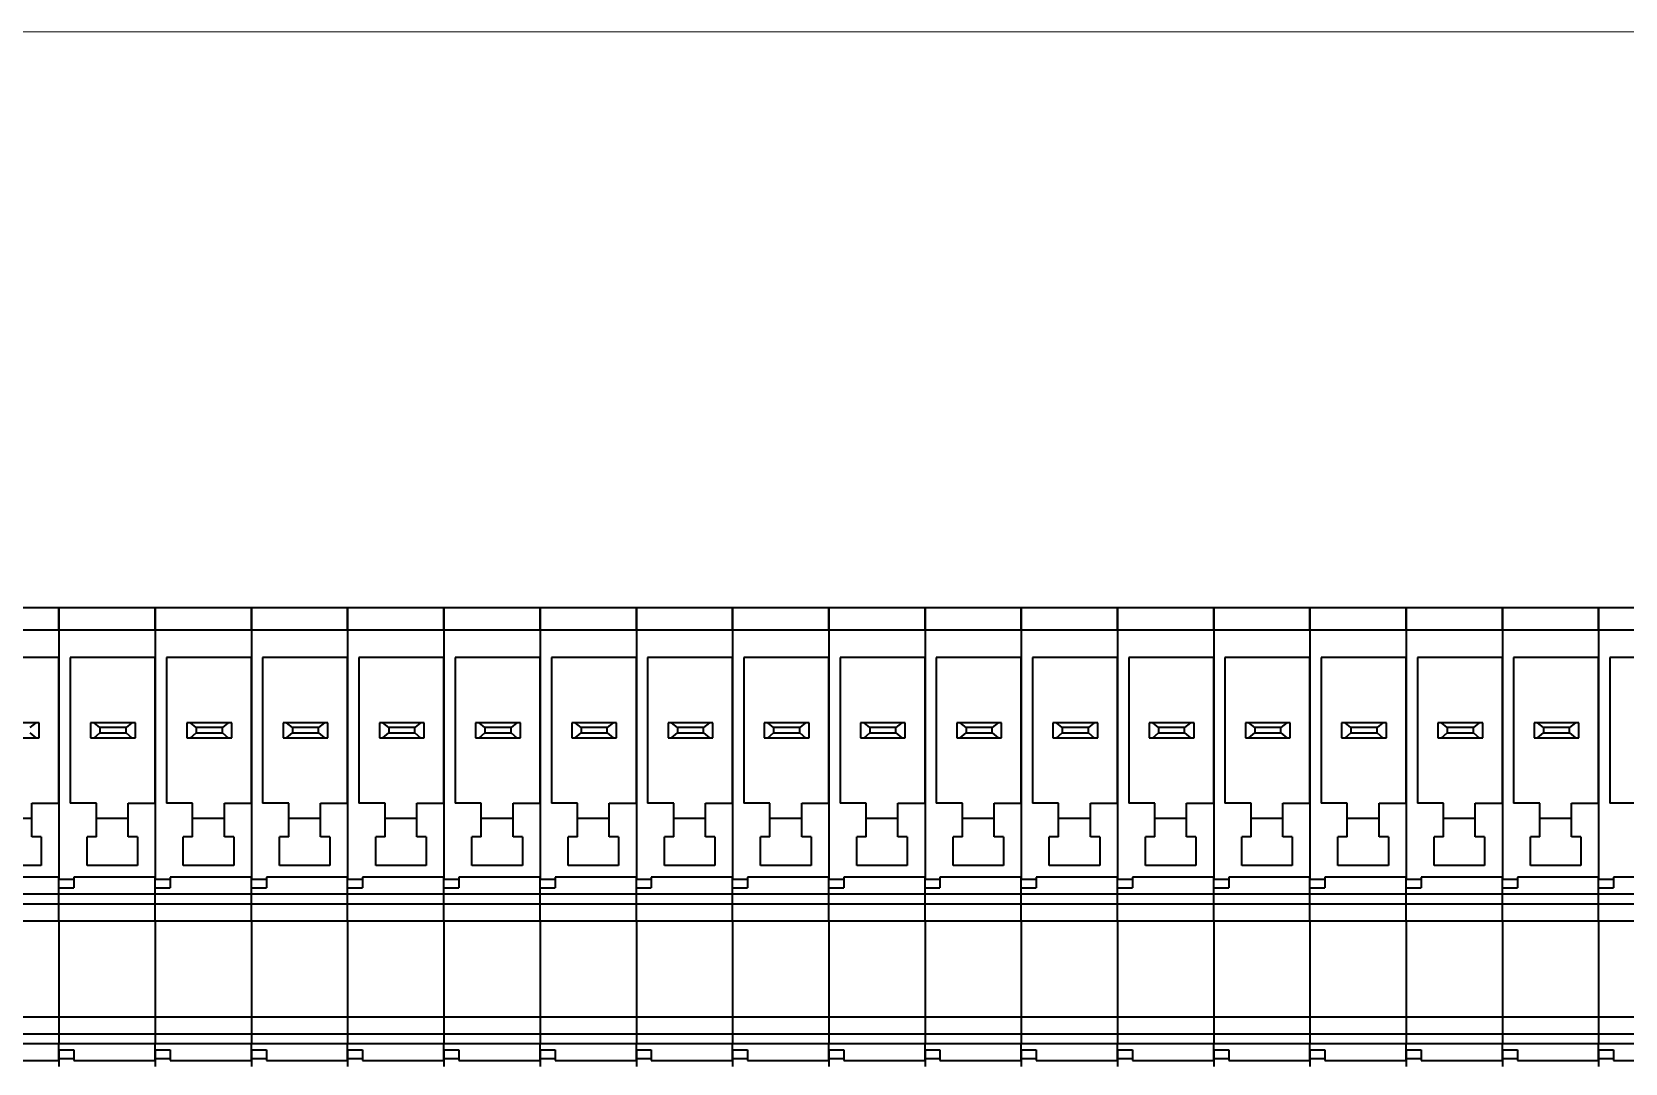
# Model space of a CAD drawing. Header units: millimetres. Extents: x 7 to 587, y 2 to 418.
# Drawn here: x 123.5 to 208.8, y 240.2 to 295.4 of the extents above; entities that cross this region are included whole.
import ezdxf

# ---------------------------------------------------------------- set-up
doc = ezdxf.new("R2010")
doc.units = ezdxf.units.MM
doc.layers.add('GR1_01', color=7, linetype='Continuous')
doc.layers.add('GR1_16', color=7, linetype='Continuous')

# ---------------------------------------------------------------- blocks, each defined once
blk = doc.blocks.new('BLKF090')
at = {"layer": 'GR1_01', "color": 3, "linetype": 'Continuous', "lineweight": 35}
for p, q in [((161, 263.4), (161, 264.6)), ((161, 264.6), (166.15, 264.6)), ((166.15, 264.6), (166.15, 263.4)), ((161, 263.4), (161, 250.049)), ((161, 263.4), (166.15, 263.4)), ((166.15, 263.4), (166.15, 261.925)), ((161.6, 261.925), (161.6, 254.125)), ((166.15, 261.925), (161.6, 261.925)), ((166.15, 254.125), (166.15, 261.925)), ((162.695, 258.425), (162.695, 257.625)), ((162.884, 258.425), (162.695, 258.425)), ((163.195, 258.175), (162.884, 258.425)), ((164.906, 258.425), (162.884, 258.425)), ((164.906, 258.425), (164.595, 258.175)), ((165.095, 258.425), (164.906, 258.425)), ((165.095, 257.625), (165.095, 258.425)), ((162.695, 257.625), (162.884, 257.625)), ((162.884, 257.625), (163.195, 257.875)), ((162.884, 257.625), (164.906, 257.625)), ((163.195, 258.175), (163.195, 257.875)), ((164.595, 258.175), (163.195, 258.175)), ((163.195, 257.875), (164.595, 257.875)), ((164.595, 257.875), (164.595, 258.175)), ((164.595, 257.875), (164.906, 257.625)), ((164.906, 257.625), (165.095, 257.625)), ((163, 254.125), (161.6, 254.125)), ((163, 253.325), (163, 254.125)), ((164.7, 253.325), (164.7, 254.125)), ((164.7, 254.125), (166.15, 254.125)), ((166.15, 254.125), (166.15, 250.15)), ((163, 252.325), (163, 253.325)), ((163, 253.325), (164.7, 253.325)), ((164.7, 252.325), (164.7, 253.325)), ((162.5, 250.775), (162.5, 252.325)), ((163, 252.325), (162.5, 252.325)), ((165.2, 252.325), (164.7, 252.325)), ((165.2, 252.325), (165.2, 250.775)), ((165.2, 250.775), (162.5, 250.775)), ((161, 250.049), (161.8, 250.049)), ((161, 249.593), (161, 250.049)), ((161.8, 250.15), (161.8, 250.049)), ((166.15, 250.15), (161.8, 250.15)), ((161.8, 250.049), (161.8, 249.593)), ((166.15, 249.24), (166.15, 250.15)), ((161, 249.593), (161.8, 249.593)), ((161, 249.24), (161, 249.593)), ((161, 248.728), (161, 249.24)), ((166.15, 249.24), (161, 249.24)), ((166.15, 248.728), (166.15, 249.24)), ((161, 247.816), (161, 248.728)), ((161, 248.728), (166.15, 248.728)), ((166.15, 247.816), (166.15, 248.728)), ((161, 247.816), (161, 242.684)), ((161, 247.816), (166.15, 247.816)), ((166.15, 247.816), (166.15, 242.684)), ((161, 242.684), (161, 242.075)), ((161, 242.684), (166.15, 242.684)), ((166.15, 242.684), (166.15, 241.772)), ((161, 242.075), (161, 241.772)), ((161, 241.772), (161, 241.26)), ((161, 241.772), (166.15, 241.772)), ((166.15, 241.772), (166.15, 241.26)), ((161, 240.907), (161, 241.26)), ((161, 241.26), (166.15, 241.26)), ((161, 240.907), (161, 240.451)), ((161, 240.907), (161.8, 240.907)), ((161.8, 240.907), (161.8, 240.451)), ((166.15, 240.35), (166.15, 241.26)), ((161, 240.451), (161.8, 240.451)), ((161, 240.451), (161, 240.018)), ((161.8, 240.451), (161.8, 240.35)), ((161.8, 240.35), (166.15, 240.35)), ((166.15, 240.35), (166.15, 240.018))]:
    blk.add_line(p, q, dxfattribs=at)
blk = doc.blocks.new('BLKF091')
at = {"layer": 'GR1_01', "color": 3, "linetype": 'Continuous', "lineweight": 35}
for p, q in [((155.85, 263.4), (155.85, 264.6)), ((155.85, 264.6), (161, 264.6)), ((161, 264.6), (161, 263.4)), ((155.85, 263.4), (155.85, 250.049)), ((155.85, 263.4), (161, 263.4)), ((161, 263.4), (161, 261.925)), ((156.45, 261.925), (156.45, 254.125)), ((161, 261.925), (156.45, 261.925)), ((161, 254.125), (161, 261.925)), ((157.545, 258.425), (157.545, 257.625)), ((157.734, 258.425), (157.545, 258.425)), ((158.045, 258.175), (157.734, 258.425)), ((159.756, 258.425), (157.734, 258.425)), ((159.756, 258.425), (159.445, 258.175)), ((159.945, 258.425), (159.756, 258.425)), ((159.945, 257.625), (159.945, 258.425)), ((157.545, 257.625), (157.734, 257.625)), ((157.734, 257.625), (158.045, 257.875)), ((157.734, 257.625), (159.756, 257.625)), ((158.045, 258.175), (158.045, 257.875)), ((159.445, 258.175), (158.045, 258.175)), ((158.045, 257.875), (159.445, 257.875)), ((159.445, 257.875), (159.445, 258.175)), ((159.445, 257.875), (159.756, 257.625)), ((159.756, 257.625), (159.945, 257.625)), ((157.85, 254.125), (156.45, 254.125)), ((157.85, 253.325), (157.85, 254.125)), ((159.55, 253.325), (159.55, 254.125)), ((159.55, 254.125), (161, 254.125)), ((161, 254.125), (161, 250.15)), ((157.85, 252.325), (157.85, 253.325)), ((157.85, 253.325), (159.55, 253.325)), ((159.55, 252.325), (159.55, 253.325)), ((157.35, 250.775), (157.35, 252.325)), ((157.85, 252.325), (157.35, 252.325)), ((160.05, 252.325), (159.55, 252.325)), ((160.05, 252.325), (160.05, 250.775)), ((160.05, 250.775), (157.35, 250.775)), ((155.85, 250.049), (156.65, 250.049)), ((155.85, 249.593), (155.85, 250.049)), ((156.65, 250.15), (156.65, 250.049)), ((161, 250.15), (156.65, 250.15)), ((156.65, 250.049), (156.65, 249.593)), ((161, 249.24), (161, 250.15)), ((155.85, 249.593), (156.65, 249.593)), ((155.85, 249.24), (155.85, 249.593)), ((155.85, 248.728), (155.85, 249.24)), ((161, 249.24), (155.85, 249.24)), ((161, 248.728), (161, 249.24)), ((155.85, 247.816), (155.85, 248.728)), ((155.85, 248.728), (161, 248.728)), ((161, 247.816), (161, 248.728)), ((155.85, 247.816), (155.85, 242.684)), ((155.85, 247.816), (161, 247.816)), ((161, 247.816), (161, 242.684)), ((155.85, 242.684), (155.85, 242.075)), ((155.85, 242.684), (161, 242.684)), ((161, 242.684), (161, 241.772)), ((155.85, 242.075), (155.85, 241.772)), ((155.85, 241.772), (155.85, 241.26)), ((155.85, 241.772), (161, 241.772)), ((161, 241.772), (161, 241.26)), ((155.85, 240.907), (155.85, 241.26)), ((155.85, 241.26), (161, 241.26)), ((155.85, 240.907), (155.85, 240.451)), ((155.85, 240.907), (156.65, 240.907)), ((156.65, 240.907), (156.65, 240.451)), ((161, 240.35), (161, 241.26)), ((155.85, 240.451), (156.65, 240.451)), ((155.85, 240.451), (155.85, 240.018)), ((156.65, 240.451), (156.65, 240.35)), ((156.65, 240.35), (161, 240.35)), ((161, 240.35), (161, 240.018))]:
    blk.add_line(p, q, dxfattribs=at)
blk = doc.blocks.new('BLKF092')
at = {"layer": 'GR1_01', "color": 3, "linetype": 'Continuous', "lineweight": 35}
for p, q in [((150.7, 263.4), (150.7, 264.6)), ((150.7, 264.6), (155.85, 264.6)), ((155.85, 264.6), (155.85, 263.4)), ((150.7, 263.4), (150.7, 250.049)), ((150.7, 263.4), (155.85, 263.4)), ((155.85, 263.4), (155.85, 261.925)), ((151.3, 261.925), (151.3, 254.125)), ((155.85, 261.925), (151.3, 261.925)), ((155.85, 254.125), (155.85, 261.925)), ((152.395, 258.425), (152.395, 257.625)), ((152.584, 258.425), (152.395, 258.425)), ((152.895, 258.175), (152.584, 258.425)), ((154.606, 258.425), (152.584, 258.425)), ((154.606, 258.425), (154.295, 258.175)), ((154.795, 258.425), (154.606, 258.425)), ((154.795, 257.625), (154.795, 258.425)), ((152.395, 257.625), (152.584, 257.625)), ((152.584, 257.625), (152.895, 257.875)), ((152.584, 257.625), (154.606, 257.625)), ((152.895, 258.175), (152.895, 257.875)), ((154.295, 258.175), (152.895, 258.175)), ((152.895, 257.875), (154.295, 257.875)), ((154.295, 257.875), (154.295, 258.175)), ((154.295, 257.875), (154.606, 257.625)), ((154.606, 257.625), (154.795, 257.625)), ((152.7, 254.125), (151.3, 254.125)), ((152.7, 253.325), (152.7, 254.125)), ((154.4, 253.325), (154.4, 254.125)), ((154.4, 254.125), (155.85, 254.125)), ((155.85, 254.125), (155.85, 250.15)), ((152.7, 252.325), (152.7, 253.325)), ((152.7, 253.325), (154.4, 253.325)), ((154.4, 252.325), (154.4, 253.325)), ((152.2, 250.775), (152.2, 252.325)), ((152.7, 252.325), (152.2, 252.325)), ((154.9, 252.325), (154.4, 252.325)), ((154.9, 252.325), (154.9, 250.775)), ((154.9, 250.775), (152.2, 250.775)), ((150.7, 250.049), (151.5, 250.049)), ((150.7, 249.593), (150.7, 250.049)), ((151.5, 250.15), (151.5, 250.049)), ((155.85, 250.15), (151.5, 250.15)), ((151.5, 250.049), (151.5, 249.593)), ((155.85, 249.24), (155.85, 250.15)), ((150.7, 249.593), (151.5, 249.593)), ((150.7, 249.24), (150.7, 249.593)), ((150.7, 248.728), (150.7, 249.24)), ((155.85, 249.24), (150.7, 249.24)), ((155.85, 248.728), (155.85, 249.24)), ((150.7, 247.816), (150.7, 248.728)), ((150.7, 248.728), (155.85, 248.728)), ((155.85, 247.816), (155.85, 248.728)), ((150.7, 247.816), (150.7, 242.684)), ((150.7, 247.816), (155.85, 247.816)), ((155.85, 247.816), (155.85, 242.684)), ((150.7, 242.684), (150.7, 242.075)), ((150.7, 242.684), (155.85, 242.684)), ((155.85, 242.684), (155.85, 241.772)), ((150.7, 242.075), (150.7, 241.772)), ((150.7, 241.772), (150.7, 241.26)), ((150.7, 241.772), (155.85, 241.772)), ((155.85, 241.772), (155.85, 241.26)), ((150.7, 240.907), (150.7, 241.26)), ((150.7, 241.26), (155.85, 241.26)), ((150.7, 240.907), (150.7, 240.451)), ((150.7, 240.907), (151.5, 240.907)), ((151.5, 240.907), (151.5, 240.451)), ((155.85, 240.35), (155.85, 241.26)), ((150.7, 240.451), (151.5, 240.451)), ((150.7, 240.451), (150.7, 240.018)), ((151.5, 240.451), (151.5, 240.35)), ((151.5, 240.35), (155.85, 240.35)), ((155.85, 240.35), (155.85, 240.018))]:
    blk.add_line(p, q, dxfattribs=at)
blk = doc.blocks.new('BLKF093')
at = {"layer": 'GR1_01', "color": 3, "linetype": 'Continuous', "lineweight": 35}
for p, q in [((145.55, 263.4), (145.55, 264.6)), ((145.55, 264.6), (150.7, 264.6)), ((150.7, 264.6), (150.7, 263.4)), ((145.55, 263.4), (145.55, 250.049)), ((145.55, 263.4), (150.7, 263.4)), ((150.7, 263.4), (150.7, 261.925)), ((146.15, 261.925), (146.15, 254.125)), ((150.7, 261.925), (146.15, 261.925)), ((150.7, 254.125), (150.7, 261.925)), ((147.245, 258.425), (147.245, 257.625)), ((147.434, 258.425), (147.245, 258.425)), ((147.745, 258.175), (147.434, 258.425)), ((149.456, 258.425), (147.434, 258.425)), ((149.456, 258.425), (149.145, 258.175)), ((149.645, 258.425), (149.456, 258.425)), ((149.645, 257.625), (149.645, 258.425)), ((147.245, 257.625), (147.434, 257.625)), ((147.434, 257.625), (147.745, 257.875)), ((147.434, 257.625), (149.456, 257.625)), ((147.745, 258.175), (147.745, 257.875)), ((149.145, 258.175), (147.745, 258.175)), ((147.745, 257.875), (149.145, 257.875)), ((149.145, 257.875), (149.145, 258.175)), ((149.145, 257.875), (149.456, 257.625)), ((149.456, 257.625), (149.645, 257.625)), ((147.55, 254.125), (146.15, 254.125)), ((147.55, 253.325), (147.55, 254.125)), ((149.25, 253.325), (149.25, 254.125)), ((149.25, 254.125), (150.7, 254.125)), ((150.7, 254.125), (150.7, 250.15)), ((147.55, 252.325), (147.55, 253.325)), ((147.55, 253.325), (149.25, 253.325)), ((149.25, 252.325), (149.25, 253.325)), ((147.05, 250.775), (147.05, 252.325)), ((147.55, 252.325), (147.05, 252.325)), ((149.75, 252.325), (149.25, 252.325)), ((149.75, 252.325), (149.75, 250.775)), ((149.75, 250.775), (147.05, 250.775)), ((145.55, 250.049), (146.35, 250.049)), ((145.55, 249.593), (145.55, 250.049)), ((146.35, 250.15), (146.35, 250.049)), ((150.7, 250.15), (146.35, 250.15)), ((146.35, 250.049), (146.35, 249.593)), ((150.7, 249.24), (150.7, 250.15)), ((145.55, 249.593), (146.35, 249.593)), ((145.55, 249.24), (145.55, 249.593)), ((145.55, 248.728), (145.55, 249.24)), ((150.7, 249.24), (145.55, 249.24)), ((150.7, 248.728), (150.7, 249.24)), ((145.55, 247.816), (145.55, 248.728)), ((145.55, 248.728), (150.7, 248.728)), ((150.7, 247.816), (150.7, 248.728)), ((145.55, 247.816), (145.55, 242.684)), ((145.55, 247.816), (150.7, 247.816)), ((150.7, 247.816), (150.7, 242.684)), ((145.55, 242.684), (145.55, 242.075)), ((145.55, 242.684), (150.7, 242.684)), ((150.7, 242.684), (150.7, 241.772)), ((145.55, 242.075), (145.55, 241.772)), ((145.55, 241.772), (145.55, 241.26)), ((145.55, 241.772), (150.7, 241.772)), ((150.7, 241.772), (150.7, 241.26)), ((145.55, 240.907), (145.55, 241.26)), ((145.55, 241.26), (150.7, 241.26)), ((145.55, 240.907), (145.55, 240.451)), ((145.55, 240.907), (146.35, 240.907)), ((146.35, 240.907), (146.35, 240.451)), ((150.7, 240.35), (150.7, 241.26)), ((145.55, 240.451), (146.35, 240.451)), ((145.55, 240.451), (145.55, 240.018)), ((146.35, 240.451), (146.35, 240.35)), ((146.35, 240.35), (150.7, 240.35)), ((150.7, 240.35), (150.7, 240.018))]:
    blk.add_line(p, q, dxfattribs=at)
blk = doc.blocks.new('BLKF094')
at = {"layer": 'GR1_01', "color": 3, "linetype": 'Continuous', "lineweight": 35}
for p, q in [((140.4, 263.4), (140.4, 264.6)), ((140.4, 264.6), (145.55, 264.6)), ((145.55, 264.6), (145.55, 263.4)), ((140.4, 263.4), (140.4, 250.049)), ((140.4, 263.4), (145.55, 263.4)), ((145.55, 263.4), (145.55, 261.925)), ((141, 261.925), (141, 254.125)), ((145.55, 261.925), (141, 261.925)), ((145.55, 254.125), (145.55, 261.925)), ((142.095, 258.425), (142.095, 257.625)), ((142.284, 258.425), (142.095, 258.425)), ((142.595, 258.175), (142.284, 258.425)), ((144.306, 258.425), (142.284, 258.425)), ((144.306, 258.425), (143.995, 258.175)), ((144.495, 258.425), (144.306, 258.425)), ((144.495, 257.625), (144.495, 258.425)), ((142.095, 257.625), (142.284, 257.625)), ((142.284, 257.625), (142.595, 257.875)), ((142.284, 257.625), (144.306, 257.625)), ((142.595, 258.175), (142.595, 257.875)), ((143.995, 258.175), (142.595, 258.175)), ((142.595, 257.875), (143.995, 257.875)), ((143.995, 257.875), (143.995, 258.175)), ((143.995, 257.875), (144.306, 257.625)), ((144.306, 257.625), (144.495, 257.625)), ((142.4, 254.125), (141, 254.125)), ((142.4, 253.325), (142.4, 254.125)), ((144.1, 253.325), (144.1, 254.125)), ((144.1, 254.125), (145.55, 254.125)), ((145.55, 254.125), (145.55, 250.15)), ((142.4, 252.325), (142.4, 253.325)), ((142.4, 253.325), (144.1, 253.325)), ((144.1, 252.325), (144.1, 253.325)), ((141.9, 250.775), (141.9, 252.325)), ((142.4, 252.325), (141.9, 252.325)), ((144.6, 252.325), (144.1, 252.325)), ((144.6, 252.325), (144.6, 250.775)), ((144.6, 250.775), (141.9, 250.775)), ((140.4, 250.049), (141.2, 250.049)), ((140.4, 249.593), (140.4, 250.049)), ((141.2, 250.15), (141.2, 250.049)), ((145.55, 250.15), (141.2, 250.15)), ((141.2, 250.049), (141.2, 249.593)), ((145.55, 249.24), (145.55, 250.15)), ((140.4, 249.593), (141.2, 249.593)), ((140.4, 249.24), (140.4, 249.593)), ((140.4, 248.728), (140.4, 249.24)), ((145.55, 249.24), (140.4, 249.24)), ((145.55, 248.728), (145.55, 249.24)), ((140.4, 247.816), (140.4, 248.728)), ((140.4, 248.728), (145.55, 248.728)), ((145.55, 247.816), (145.55, 248.728)), ((140.4, 247.816), (140.4, 242.684)), ((140.4, 247.816), (145.55, 247.816)), ((145.55, 247.816), (145.55, 242.684)), ((140.4, 242.684), (140.4, 242.075)), ((140.4, 242.684), (145.55, 242.684)), ((145.55, 242.684), (145.55, 241.772)), ((140.4, 242.075), (140.4, 241.772)), ((140.4, 241.772), (140.4, 241.26)), ((140.4, 241.772), (145.55, 241.772)), ((145.55, 241.772), (145.55, 241.26)), ((140.4, 240.907), (140.4, 241.26)), ((140.4, 241.26), (145.55, 241.26)), ((140.4, 240.907), (140.4, 240.451)), ((140.4, 240.907), (141.2, 240.907)), ((141.2, 240.907), (141.2, 240.451)), ((145.55, 240.35), (145.55, 241.26)), ((140.4, 240.451), (141.2, 240.451)), ((140.4, 240.451), (140.4, 240.018)), ((141.2, 240.451), (141.2, 240.35)), ((141.2, 240.35), (145.55, 240.35)), ((145.55, 240.35), (145.55, 240.018))]:
    blk.add_line(p, q, dxfattribs=at)
blk = doc.blocks.new('BLKF095')
at = {"layer": 'GR1_01', "color": 3, "linetype": 'Continuous', "lineweight": 35}
for p, q in [((135.25, 263.4), (135.25, 264.6)), ((135.25, 264.6), (140.4, 264.6)), ((140.4, 264.6), (140.4, 263.4)), ((135.25, 263.4), (135.25, 250.049)), ((135.25, 263.4), (140.4, 263.4)), ((140.4, 263.4), (140.4, 261.925)), ((135.85, 261.925), (135.85, 254.125)), ((140.4, 261.925), (135.85, 261.925)), ((140.4, 254.125), (140.4, 261.925)), ((136.945, 258.425), (136.945, 257.625)), ((137.134, 258.425), (136.945, 258.425)), ((137.445, 258.175), (137.134, 258.425)), ((139.156, 258.425), (137.134, 258.425)), ((139.156, 258.425), (138.845, 258.175)), ((139.345, 258.425), (139.156, 258.425)), ((139.345, 257.625), (139.345, 258.425)), ((136.945, 257.625), (137.134, 257.625)), ((137.134, 257.625), (137.445, 257.875)), ((137.134, 257.625), (139.156, 257.625)), ((137.445, 258.175), (137.445, 257.875)), ((138.845, 258.175), (137.445, 258.175)), ((137.445, 257.875), (138.845, 257.875)), ((138.845, 257.875), (138.845, 258.175)), ((138.845, 257.875), (139.156, 257.625)), ((139.156, 257.625), (139.345, 257.625)), ((137.25, 254.125), (135.85, 254.125)), ((137.25, 253.325), (137.25, 254.125)), ((138.95, 253.325), (138.95, 254.125)), ((138.95, 254.125), (140.4, 254.125)), ((140.4, 254.125), (140.4, 250.15)), ((137.25, 252.325), (137.25, 253.325)), ((137.25, 253.325), (138.95, 253.325)), ((138.95, 252.325), (138.95, 253.325)), ((136.75, 250.775), (136.75, 252.325)), ((137.25, 252.325), (136.75, 252.325)), ((139.45, 252.325), (138.95, 252.325)), ((139.45, 252.325), (139.45, 250.775)), ((139.45, 250.775), (136.75, 250.775)), ((135.25, 250.049), (136.05, 250.049)), ((135.25, 249.593), (135.25, 250.049)), ((136.05, 250.15), (136.05, 250.049)), ((140.4, 250.15), (136.05, 250.15)), ((136.05, 250.049), (136.05, 249.593)), ((140.4, 249.24), (140.4, 250.15)), ((135.25, 249.593), (136.05, 249.593)), ((135.25, 249.24), (135.25, 249.593)), ((135.25, 248.728), (135.25, 249.24)), ((140.4, 249.24), (135.25, 249.24)), ((140.4, 248.728), (140.4, 249.24)), ((135.25, 247.816), (135.25, 248.728)), ((135.25, 248.728), (140.4, 248.728)), ((140.4, 247.816), (140.4, 248.728)), ((135.25, 247.816), (135.25, 242.684)), ((135.25, 247.816), (140.4, 247.816)), ((140.4, 247.816), (140.4, 242.684)), ((135.25, 242.684), (135.25, 242.075)), ((135.25, 242.684), (140.4, 242.684)), ((140.4, 242.684), (140.4, 241.772)), ((135.25, 242.075), (135.25, 241.772)), ((135.25, 241.772), (135.25, 241.26)), ((135.25, 241.772), (140.4, 241.772)), ((140.4, 241.772), (140.4, 241.26)), ((135.25, 240.907), (135.25, 241.26)), ((135.25, 241.26), (140.4, 241.26)), ((135.25, 240.907), (135.25, 240.451)), ((135.25, 240.907), (136.05, 240.907)), ((136.05, 240.907), (136.05, 240.451)), ((140.4, 240.35), (140.4, 241.26)), ((135.25, 240.451), (136.05, 240.451)), ((135.25, 240.451), (135.25, 240.018)), ((136.05, 240.451), (136.05, 240.35)), ((136.05, 240.35), (140.4, 240.35)), ((140.4, 240.35), (140.4, 240.018))]:
    blk.add_line(p, q, dxfattribs=at)
blk = doc.blocks.new('BLKF096')
at = {"layer": 'GR1_01', "color": 3, "linetype": 'Continuous', "lineweight": 35}
for p, q in [((130.1, 263.4), (130.1, 264.6)), ((130.1, 264.6), (135.25, 264.6)), ((135.25, 264.6), (135.25, 263.4)), ((130.1, 263.4), (130.1, 250.049)), ((130.1, 263.4), (135.25, 263.4)), ((135.25, 263.4), (135.25, 261.925)), ((130.7, 261.925), (130.7, 254.125)), ((135.25, 261.925), (130.7, 261.925)), ((135.25, 254.125), (135.25, 261.925)), ((131.795, 258.425), (131.795, 257.625)), ((131.984, 258.425), (131.795, 258.425)), ((132.295, 258.175), (131.984, 258.425)), ((134.006, 258.425), (131.984, 258.425)), ((134.006, 258.425), (133.695, 258.175)), ((134.195, 258.425), (134.006, 258.425)), ((134.195, 257.625), (134.195, 258.425)), ((131.795, 257.625), (131.984, 257.625)), ((131.984, 257.625), (132.295, 257.875)), ((131.984, 257.625), (134.006, 257.625)), ((132.295, 258.175), (132.295, 257.875)), ((133.695, 258.175), (132.295, 258.175)), ((132.295, 257.875), (133.695, 257.875)), ((133.695, 257.875), (133.695, 258.175)), ((133.695, 257.875), (134.006, 257.625)), ((134.006, 257.625), (134.195, 257.625)), ((132.1, 254.125), (130.7, 254.125)), ((132.1, 253.325), (132.1, 254.125)), ((133.8, 253.325), (133.8, 254.125)), ((133.8, 254.125), (135.25, 254.125)), ((135.25, 254.125), (135.25, 250.15)), ((132.1, 252.325), (132.1, 253.325)), ((132.1, 253.325), (133.8, 253.325)), ((133.8, 252.325), (133.8, 253.325)), ((131.6, 250.775), (131.6, 252.325)), ((132.1, 252.325), (131.6, 252.325)), ((134.3, 252.325), (133.8, 252.325)), ((134.3, 252.325), (134.3, 250.775)), ((134.3, 250.775), (131.6, 250.775)), ((130.1, 250.049), (130.9, 250.049)), ((130.1, 249.593), (130.1, 250.049)), ((130.9, 250.15), (130.9, 250.049)), ((135.25, 250.15), (130.9, 250.15)), ((130.9, 250.049), (130.9, 249.593)), ((135.25, 249.24), (135.25, 250.15)), ((130.1, 249.593), (130.9, 249.593)), ((130.1, 249.24), (130.1, 249.593)), ((130.1, 248.728), (130.1, 249.24)), ((135.25, 249.24), (130.1, 249.24)), ((135.25, 248.728), (135.25, 249.24)), ((130.1, 247.816), (130.1, 248.728)), ((130.1, 248.728), (135.25, 248.728)), ((135.25, 247.816), (135.25, 248.728)), ((130.1, 247.816), (130.1, 242.684)), ((130.1, 247.816), (135.25, 247.816)), ((135.25, 247.816), (135.25, 242.684)), ((130.1, 242.684), (130.1, 242.075)), ((130.1, 242.684), (135.25, 242.684)), ((135.25, 242.684), (135.25, 241.772)), ((130.1, 242.075), (130.1, 241.772)), ((130.1, 241.772), (130.1, 241.26)), ((130.1, 241.772), (135.25, 241.772)), ((135.25, 241.772), (135.25, 241.26)), ((130.1, 240.907), (130.1, 241.26)), ((130.1, 241.26), (135.25, 241.26)), ((130.1, 240.907), (130.1, 240.451)), ((130.1, 240.907), (130.9, 240.907)), ((130.9, 240.907), (130.9, 240.451)), ((135.25, 240.35), (135.25, 241.26)), ((130.1, 240.451), (130.9, 240.451)), ((130.1, 240.451), (130.1, 240.018)), ((130.9, 240.451), (130.9, 240.35)), ((130.9, 240.35), (135.25, 240.35)), ((135.25, 240.35), (135.25, 240.018))]:
    blk.add_line(p, q, dxfattribs=at)
blk = doc.blocks.new('BLKF097')
at = {"layer": 'GR1_01', "color": 3, "linetype": 'Continuous', "lineweight": 35}
for p, q in [((124.95, 263.4), (124.95, 264.6)), ((124.95, 264.6), (130.1, 264.6)), ((130.1, 264.6), (130.1, 263.4)), ((124.95, 263.4), (124.95, 250.049)), ((124.95, 263.4), (130.1, 263.4)), ((130.1, 263.4), (130.1, 261.925)), ((125.55, 261.925), (125.55, 254.125)), ((130.1, 261.925), (125.55, 261.925)), ((130.1, 254.125), (130.1, 261.925)), ((126.645, 258.425), (126.645, 257.625)), ((126.834, 258.425), (126.645, 258.425)), ((127.145, 258.175), (126.834, 258.425)), ((128.856, 258.425), (126.834, 258.425)), ((128.856, 258.425), (128.545, 258.175)), ((129.045, 258.425), (128.856, 258.425)), ((129.045, 257.625), (129.045, 258.425)), ((126.645, 257.625), (126.834, 257.625)), ((126.834, 257.625), (127.145, 257.875)), ((126.834, 257.625), (128.856, 257.625)), ((127.145, 258.175), (127.145, 257.875)), ((128.545, 258.175), (127.145, 258.175)), ((127.145, 257.875), (128.545, 257.875)), ((128.545, 257.875), (128.545, 258.175)), ((128.545, 257.875), (128.856, 257.625)), ((128.856, 257.625), (129.045, 257.625)), ((126.95, 254.125), (125.55, 254.125)), ((126.95, 253.325), (126.95, 254.125)), ((128.65, 253.325), (128.65, 254.125)), ((128.65, 254.125), (130.1, 254.125)), ((130.1, 254.125), (130.1, 250.15)), ((126.95, 252.325), (126.95, 253.325)), ((126.95, 253.325), (128.65, 253.325)), ((128.65, 252.325), (128.65, 253.325)), ((126.45, 250.775), (126.45, 252.325)), ((126.95, 252.325), (126.45, 252.325)), ((129.15, 252.325), (128.65, 252.325)), ((129.15, 252.325), (129.15, 250.775)), ((129.15, 250.775), (126.45, 250.775)), ((124.95, 250.049), (125.75, 250.049)), ((124.95, 249.593), (124.95, 250.049)), ((125.75, 250.15), (125.75, 250.049)), ((130.1, 250.15), (125.75, 250.15)), ((125.75, 250.049), (125.75, 249.593)), ((130.1, 249.24), (130.1, 250.15)), ((124.95, 249.593), (125.75, 249.593)), ((124.95, 249.24), (124.95, 249.593)), ((124.95, 248.728), (124.95, 249.24)), ((130.1, 249.24), (124.95, 249.24)), ((130.1, 248.728), (130.1, 249.24)), ((124.95, 247.816), (124.95, 248.728)), ((124.95, 248.728), (130.1, 248.728)), ((130.1, 247.816), (130.1, 248.728)), ((124.95, 247.816), (124.95, 242.684)), ((124.95, 247.816), (130.1, 247.816)), ((130.1, 247.816), (130.1, 242.684)), ((124.95, 242.684), (124.95, 242.075)), ((124.95, 242.684), (130.1, 242.684)), ((130.1, 242.684), (130.1, 241.772)), ((124.95, 242.075), (124.95, 241.772)), ((124.95, 241.772), (124.95, 241.26)), ((124.95, 241.772), (130.1, 241.772)), ((130.1, 241.772), (130.1, 241.26)), ((124.95, 240.907), (124.95, 241.26)), ((124.95, 241.26), (130.1, 241.26)), ((124.95, 240.907), (124.95, 240.451)), ((124.95, 240.907), (125.75, 240.907)), ((125.75, 240.907), (125.75, 240.451)), ((130.1, 240.35), (130.1, 241.26)), ((124.95, 240.451), (125.75, 240.451)), ((124.95, 240.451), (124.95, 240.018)), ((125.75, 240.451), (125.75, 240.35)), ((125.75, 240.35), (130.1, 240.35)), ((130.1, 240.35), (130.1, 240.018))]:
    blk.add_line(p, q, dxfattribs=at)
blk = doc.blocks.new('BLKF098')
at = {"layer": 'GR1_01', "color": 3, "linetype": 'Continuous', "lineweight": 35}
for p, q in [((119.8, 264.6), (124.95, 264.6)), ((124.95, 264.6), (124.95, 263.4)), ((119.8, 263.4), (124.95, 263.4)), ((124.95, 263.4), (124.95, 261.925)), ((124.95, 261.925), (120.4, 261.925)), ((124.95, 254.125), (124.95, 261.925)), ((123.706, 258.425), (121.684, 258.425)), ((123.706, 258.425), (123.395, 258.175)), ((123.895, 258.425), (123.706, 258.425)), ((123.895, 257.625), (123.895, 258.425)), ((121.684, 257.625), (123.706, 257.625)), ((123.395, 257.875), (123.706, 257.625)), ((123.706, 257.625), (123.895, 257.625)), ((123.5, 253.325), (123.5, 254.125)), ((123.5, 254.125), (124.95, 254.125)), ((124.95, 254.125), (124.95, 250.15)), ((121.8, 253.325), (123.5, 253.325)), ((123.5, 252.325), (123.5, 253.325)), ((124, 252.325), (123.5, 252.325)), ((124, 252.325), (124, 250.775)), ((124, 250.775), (121.3, 250.775)), ((124.95, 250.15), (120.6, 250.15)), ((124.95, 249.24), (124.95, 250.15)), ((124.95, 249.24), (119.8, 249.24)), ((124.95, 248.728), (124.95, 249.24)), ((119.8, 248.728), (124.95, 248.728)), ((124.95, 247.816), (124.95, 248.728)), ((119.8, 247.816), (124.95, 247.816)), ((124.95, 247.816), (124.95, 242.684)), ((119.8, 242.684), (124.95, 242.684)), ((124.95, 242.684), (124.95, 241.772)), ((119.8, 241.772), (124.95, 241.772)), ((124.95, 241.772), (124.95, 241.26)), ((119.8, 241.26), (124.95, 241.26)), ((124.95, 240.35), (124.95, 241.26)), ((120.6, 240.35), (124.95, 240.35)), ((124.95, 240.35), (124.95, 240.018))]:
    blk.add_line(p, q, dxfattribs=at)
blk = doc.blocks.new('BLKF089')
at = {"layer": 'GR1_01', "color": 3, "linetype": 'Continuous', "lineweight": 35}
for name in ['BLKF098', 'BLKF097', 'BLKF096', 'BLKF095', 'BLKF094', 'BLKF093', 'BLKF092', 'BLKF091', 'BLKF090']:
    blk.add_blockref(name, (0, 0), dxfattribs=at)
blk = doc.blocks.new('BLKF102')
at = {"layer": 'GR1_01', "color": 3, "linetype": 'Continuous', "lineweight": 35}
for p, q in [((207.35, 263.4), (207.35, 264.6)), ((207.35, 264.6), (212.5, 264.6)), ((207.35, 263.4), (207.35, 250.049)), ((207.35, 263.4), (212.5, 263.4)), ((207.95, 261.925), (207.95, 254.125)), ((212.5, 261.925), (207.95, 261.925)), ((209.35, 254.125), (207.95, 254.125)), ((207.35, 250.049), (208.15, 250.049)), ((207.35, 249.593), (207.35, 250.049)), ((208.15, 250.15), (208.15, 250.049)), ((212.5, 250.15), (208.15, 250.15)), ((208.15, 250.049), (208.15, 249.593)), ((207.35, 249.593), (208.15, 249.593)), ((207.35, 249.24), (207.35, 249.593)), ((207.35, 248.728), (207.35, 249.24)), ((212.5, 249.24), (207.35, 249.24)), ((207.35, 247.816), (207.35, 248.728)), ((207.35, 248.728), (212.5, 248.728)), ((207.35, 247.816), (207.35, 242.684)), ((207.35, 247.816), (212.5, 247.816)), ((207.35, 242.684), (207.35, 242.075)), ((207.35, 242.684), (212.5, 242.684)), ((207.35, 242.075), (207.35, 241.772)), ((207.35, 241.772), (207.35, 241.26)), ((207.35, 241.772), (212.5, 241.772)), ((207.35, 240.907), (207.35, 241.26)), ((207.35, 241.26), (212.5, 241.26)), ((207.35, 240.907), (207.35, 240.451)), ((207.35, 240.907), (208.15, 240.907)), ((208.15, 240.907), (208.15, 240.451)), ((207.35, 240.451), (208.15, 240.451)), ((207.35, 240.451), (207.35, 240.018)), ((208.15, 240.451), (208.15, 240.35)), ((208.15, 240.35), (212.5, 240.35))]:
    blk.add_line(p, q, dxfattribs=at)
blk = doc.blocks.new('BLKF103')
at = {"layer": 'GR1_01', "color": 3, "linetype": 'Continuous', "lineweight": 35}
for p, q in [((202.2, 263.4), (202.2, 264.6)), ((202.2, 264.6), (207.35, 264.6)), ((207.35, 264.6), (207.35, 263.4)), ((202.2, 263.4), (202.2, 250.049)), ((202.2, 263.4), (207.35, 263.4)), ((207.35, 263.4), (207.35, 261.925)), ((202.8, 261.925), (202.8, 254.125)), ((207.35, 261.925), (202.8, 261.925)), ((207.35, 254.125), (207.35, 261.925)), ((203.895, 258.425), (203.895, 257.625)), ((204.084, 258.425), (203.895, 258.425)), ((204.395, 258.175), (204.084, 258.425)), ((206.106, 258.425), (204.084, 258.425)), ((206.106, 258.425), (205.795, 258.175)), ((206.295, 258.425), (206.106, 258.425)), ((206.295, 257.625), (206.295, 258.425)), ((203.895, 257.625), (204.084, 257.625)), ((204.084, 257.625), (204.395, 257.875)), ((204.084, 257.625), (206.106, 257.625)), ((204.395, 258.175), (204.395, 257.875)), ((205.795, 258.175), (204.395, 258.175)), ((204.395, 257.875), (205.795, 257.875)), ((205.795, 257.875), (205.795, 258.175)), ((205.795, 257.875), (206.106, 257.625)), ((206.106, 257.625), (206.295, 257.625)), ((204.2, 254.125), (202.8, 254.125)), ((204.2, 253.325), (204.2, 254.125)), ((205.9, 253.325), (205.9, 254.125)), ((205.9, 254.125), (207.35, 254.125)), ((207.35, 254.125), (207.35, 250.15)), ((204.2, 252.325), (204.2, 253.325)), ((204.2, 253.325), (205.9, 253.325)), ((205.9, 252.325), (205.9, 253.325)), ((203.7, 250.775), (203.7, 252.325)), ((204.2, 252.325), (203.7, 252.325)), ((206.4, 252.325), (205.9, 252.325)), ((206.4, 252.325), (206.4, 250.775)), ((206.4, 250.775), (203.7, 250.775)), ((202.2, 250.049), (203, 250.049)), ((202.2, 249.593), (202.2, 250.049)), ((203, 250.15), (203, 250.049)), ((207.35, 250.15), (203, 250.15)), ((203, 250.049), (203, 249.593)), ((207.35, 249.24), (207.35, 250.15)), ((202.2, 249.593), (203, 249.593)), ((202.2, 249.24), (202.2, 249.593)), ((202.2, 248.728), (202.2, 249.24)), ((207.35, 249.24), (202.2, 249.24)), ((207.35, 248.728), (207.35, 249.24)), ((202.2, 247.816), (202.2, 248.728)), ((202.2, 248.728), (207.35, 248.728)), ((207.35, 247.816), (207.35, 248.728)), ((202.2, 247.816), (202.2, 242.684)), ((202.2, 247.816), (207.35, 247.816)), ((207.35, 247.816), (207.35, 242.684)), ((202.2, 242.684), (202.2, 242.075)), ((202.2, 242.684), (207.35, 242.684)), ((207.35, 242.684), (207.35, 241.772)), ((202.2, 242.075), (202.2, 241.772)), ((202.2, 241.772), (202.2, 241.26)), ((202.2, 241.772), (207.35, 241.772)), ((207.35, 241.772), (207.35, 241.26)), ((202.2, 240.907), (202.2, 241.26)), ((202.2, 241.26), (207.35, 241.26)), ((202.2, 240.907), (202.2, 240.451)), ((202.2, 240.907), (203, 240.907)), ((203, 240.907), (203, 240.451)), ((207.35, 240.35), (207.35, 241.26)), ((202.2, 240.451), (203, 240.451)), ((202.2, 240.451), (202.2, 240.018)), ((203, 240.451), (203, 240.35)), ((203, 240.35), (207.35, 240.35)), ((207.35, 240.35), (207.35, 240.018))]:
    blk.add_line(p, q, dxfattribs=at)
blk = doc.blocks.new('BLKF104')
at = {"layer": 'GR1_01', "color": 3, "linetype": 'Continuous', "lineweight": 35}
for p, q in [((197.05, 263.4), (197.05, 264.6)), ((197.05, 264.6), (202.2, 264.6)), ((202.2, 264.6), (202.2, 263.4)), ((197.05, 263.4), (197.05, 250.049)), ((197.05, 263.4), (202.2, 263.4)), ((202.2, 263.4), (202.2, 261.925)), ((197.65, 261.925), (197.65, 254.125)), ((202.2, 261.925), (197.65, 261.925)), ((202.2, 254.125), (202.2, 261.925)), ((198.745, 258.425), (198.745, 257.625)), ((198.934, 258.425), (198.745, 258.425)), ((199.245, 258.175), (198.934, 258.425)), ((200.956, 258.425), (198.934, 258.425)), ((200.956, 258.425), (200.645, 258.175)), ((201.145, 258.425), (200.956, 258.425)), ((201.145, 257.625), (201.145, 258.425)), ((198.745, 257.625), (198.934, 257.625)), ((198.934, 257.625), (199.245, 257.875)), ((198.934, 257.625), (200.956, 257.625)), ((199.245, 258.175), (199.245, 257.875)), ((200.645, 258.175), (199.245, 258.175)), ((199.245, 257.875), (200.645, 257.875)), ((200.645, 257.875), (200.645, 258.175)), ((200.645, 257.875), (200.956, 257.625)), ((200.956, 257.625), (201.145, 257.625)), ((199.05, 254.125), (197.65, 254.125)), ((199.05, 253.325), (199.05, 254.125)), ((200.75, 253.325), (200.75, 254.125)), ((200.75, 254.125), (202.2, 254.125)), ((202.2, 254.125), (202.2, 250.15)), ((199.05, 252.325), (199.05, 253.325)), ((199.05, 253.325), (200.75, 253.325)), ((200.75, 252.325), (200.75, 253.325)), ((198.55, 250.775), (198.55, 252.325)), ((199.05, 252.325), (198.55, 252.325)), ((201.25, 252.325), (200.75, 252.325)), ((201.25, 252.325), (201.25, 250.775)), ((201.25, 250.775), (198.55, 250.775)), ((197.05, 250.049), (197.85, 250.049)), ((197.05, 249.593), (197.05, 250.049)), ((197.85, 250.15), (197.85, 250.049)), ((202.2, 250.15), (197.85, 250.15)), ((197.85, 250.049), (197.85, 249.593)), ((202.2, 249.24), (202.2, 250.15)), ((197.05, 249.593), (197.85, 249.593)), ((197.05, 249.24), (197.05, 249.593)), ((197.05, 248.728), (197.05, 249.24)), ((202.2, 249.24), (197.05, 249.24)), ((202.2, 248.728), (202.2, 249.24)), ((197.05, 247.816), (197.05, 248.728)), ((197.05, 248.728), (202.2, 248.728)), ((202.2, 247.816), (202.2, 248.728)), ((197.05, 247.816), (197.05, 242.684)), ((197.05, 247.816), (202.2, 247.816)), ((202.2, 247.816), (202.2, 242.684)), ((197.05, 242.684), (197.05, 242.075)), ((197.05, 242.684), (202.2, 242.684)), ((202.2, 242.684), (202.2, 241.772)), ((197.05, 242.075), (197.05, 241.772)), ((197.05, 241.772), (197.05, 241.26)), ((197.05, 241.772), (202.2, 241.772)), ((202.2, 241.772), (202.2, 241.26)), ((197.05, 240.907), (197.05, 241.26)), ((197.05, 241.26), (202.2, 241.26)), ((197.05, 240.907), (197.05, 240.451)), ((197.05, 240.907), (197.85, 240.907)), ((197.85, 240.907), (197.85, 240.451)), ((202.2, 240.35), (202.2, 241.26)), ((197.05, 240.451), (197.85, 240.451)), ((197.05, 240.451), (197.05, 240.018)), ((197.85, 240.451), (197.85, 240.35)), ((197.85, 240.35), (202.2, 240.35)), ((202.2, 240.35), (202.2, 240.018))]:
    blk.add_line(p, q, dxfattribs=at)
blk = doc.blocks.new('BLKF105')
at = {"layer": 'GR1_01', "color": 3, "linetype": 'Continuous', "lineweight": 35}
for p, q in [((191.9, 263.4), (191.9, 264.6)), ((191.9, 264.6), (197.05, 264.6)), ((197.05, 264.6), (197.05, 263.4)), ((191.9, 263.4), (191.9, 250.049)), ((191.9, 263.4), (197.05, 263.4)), ((197.05, 263.4), (197.05, 261.925)), ((192.5, 261.925), (192.5, 254.125)), ((197.05, 261.925), (192.5, 261.925)), ((197.05, 254.125), (197.05, 261.925)), ((193.595, 258.425), (193.595, 257.625)), ((193.784, 258.425), (193.595, 258.425)), ((194.095, 258.175), (193.784, 258.425)), ((195.806, 258.425), (193.784, 258.425)), ((195.806, 258.425), (195.495, 258.175)), ((195.995, 258.425), (195.806, 258.425)), ((195.995, 257.625), (195.995, 258.425)), ((193.595, 257.625), (193.784, 257.625)), ((193.784, 257.625), (194.095, 257.875)), ((193.784, 257.625), (195.806, 257.625)), ((194.095, 258.175), (194.095, 257.875)), ((195.495, 258.175), (194.095, 258.175)), ((194.095, 257.875), (195.495, 257.875)), ((195.495, 257.875), (195.495, 258.175)), ((195.495, 257.875), (195.806, 257.625)), ((195.806, 257.625), (195.995, 257.625)), ((193.9, 254.125), (192.5, 254.125)), ((193.9, 253.325), (193.9, 254.125)), ((195.6, 253.325), (195.6, 254.125)), ((195.6, 254.125), (197.05, 254.125)), ((197.05, 254.125), (197.05, 250.15)), ((193.9, 252.325), (193.9, 253.325)), ((193.9, 253.325), (195.6, 253.325)), ((195.6, 252.325), (195.6, 253.325)), ((193.4, 250.775), (193.4, 252.325)), ((193.9, 252.325), (193.4, 252.325)), ((196.1, 252.325), (195.6, 252.325)), ((196.1, 252.325), (196.1, 250.775)), ((196.1, 250.775), (193.4, 250.775)), ((191.9, 250.049), (192.7, 250.049)), ((191.9, 249.593), (191.9, 250.049)), ((192.7, 250.15), (192.7, 250.049)), ((197.05, 250.15), (192.7, 250.15)), ((192.7, 250.049), (192.7, 249.593)), ((197.05, 249.24), (197.05, 250.15)), ((191.9, 249.593), (192.7, 249.593)), ((191.9, 249.24), (191.9, 249.593)), ((191.9, 248.728), (191.9, 249.24)), ((197.05, 249.24), (191.9, 249.24)), ((197.05, 248.728), (197.05, 249.24)), ((191.9, 247.816), (191.9, 248.728)), ((191.9, 248.728), (197.05, 248.728)), ((197.05, 247.816), (197.05, 248.728)), ((191.9, 247.816), (191.9, 242.684)), ((191.9, 247.816), (197.05, 247.816)), ((197.05, 247.816), (197.05, 242.684)), ((191.9, 242.684), (191.9, 242.075)), ((191.9, 242.684), (197.05, 242.684)), ((197.05, 242.684), (197.05, 241.772)), ((191.9, 242.075), (191.9, 241.772)), ((191.9, 241.772), (191.9, 241.26)), ((191.9, 241.772), (197.05, 241.772)), ((197.05, 241.772), (197.05, 241.26)), ((191.9, 240.907), (191.9, 241.26)), ((191.9, 241.26), (197.05, 241.26)), ((191.9, 240.907), (191.9, 240.451)), ((191.9, 240.907), (192.7, 240.907)), ((192.7, 240.907), (192.7, 240.451)), ((197.05, 240.35), (197.05, 241.26)), ((191.9, 240.451), (192.7, 240.451)), ((191.9, 240.451), (191.9, 240.018)), ((192.7, 240.451), (192.7, 240.35)), ((192.7, 240.35), (197.05, 240.35)), ((197.05, 240.35), (197.05, 240.018))]:
    blk.add_line(p, q, dxfattribs=at)
blk = doc.blocks.new('BLKF106')
at = {"layer": 'GR1_01', "color": 3, "linetype": 'Continuous', "lineweight": 35}
for p, q in [((186.75, 263.4), (186.75, 264.6)), ((186.75, 264.6), (191.9, 264.6)), ((191.9, 264.6), (191.9, 263.4)), ((186.75, 263.4), (186.75, 250.049)), ((186.75, 263.4), (191.9, 263.4)), ((191.9, 263.4), (191.9, 261.925)), ((187.35, 261.925), (187.35, 254.125)), ((191.9, 261.925), (187.35, 261.925)), ((191.9, 254.125), (191.9, 261.925)), ((188.445, 258.425), (188.445, 257.625)), ((188.634, 258.425), (188.445, 258.425)), ((188.945, 258.175), (188.634, 258.425)), ((190.656, 258.425), (188.634, 258.425)), ((190.656, 258.425), (190.345, 258.175)), ((190.845, 258.425), (190.656, 258.425)), ((190.845, 257.625), (190.845, 258.425)), ((188.445, 257.625), (188.634, 257.625)), ((188.634, 257.625), (188.945, 257.875)), ((188.634, 257.625), (190.656, 257.625)), ((188.945, 258.175), (188.945, 257.875)), ((190.345, 258.175), (188.945, 258.175)), ((188.945, 257.875), (190.345, 257.875)), ((190.345, 257.875), (190.345, 258.175)), ((190.345, 257.875), (190.656, 257.625)), ((190.656, 257.625), (190.845, 257.625)), ((188.75, 254.125), (187.35, 254.125)), ((188.75, 253.325), (188.75, 254.125)), ((190.45, 253.325), (190.45, 254.125)), ((190.45, 254.125), (191.9, 254.125)), ((191.9, 254.125), (191.9, 250.15)), ((188.75, 252.325), (188.75, 253.325)), ((188.75, 253.325), (190.45, 253.325)), ((190.45, 252.325), (190.45, 253.325)), ((188.25, 250.775), (188.25, 252.325)), ((188.75, 252.325), (188.25, 252.325)), ((190.95, 252.325), (190.45, 252.325)), ((190.95, 252.325), (190.95, 250.775)), ((190.95, 250.775), (188.25, 250.775)), ((186.75, 250.049), (187.55, 250.049)), ((186.75, 249.593), (186.75, 250.049)), ((187.55, 250.15), (187.55, 250.049)), ((191.9, 250.15), (187.55, 250.15)), ((187.55, 250.049), (187.55, 249.593)), ((191.9, 249.24), (191.9, 250.15)), ((186.75, 249.593), (187.55, 249.593)), ((186.75, 249.24), (186.75, 249.593)), ((186.75, 248.728), (186.75, 249.24)), ((191.9, 249.24), (186.75, 249.24)), ((191.9, 248.728), (191.9, 249.24)), ((186.75, 247.816), (186.75, 248.728)), ((186.75, 248.728), (191.9, 248.728)), ((191.9, 247.816), (191.9, 248.728)), ((186.75, 247.816), (186.75, 242.684)), ((186.75, 247.816), (191.9, 247.816)), ((191.9, 247.816), (191.9, 242.684)), ((186.75, 242.684), (186.75, 242.075)), ((186.75, 242.684), (191.9, 242.684)), ((191.9, 242.684), (191.9, 241.772)), ((186.75, 242.075), (186.75, 241.772)), ((186.75, 241.772), (186.75, 241.26)), ((186.75, 241.772), (191.9, 241.772)), ((191.9, 241.772), (191.9, 241.26)), ((186.75, 240.907), (186.75, 241.26)), ((186.75, 241.26), (191.9, 241.26)), ((186.75, 240.907), (186.75, 240.451)), ((186.75, 240.907), (187.55, 240.907)), ((187.55, 240.907), (187.55, 240.451)), ((191.9, 240.35), (191.9, 241.26)), ((186.75, 240.451), (187.55, 240.451)), ((186.75, 240.451), (186.75, 240.018)), ((187.55, 240.451), (187.55, 240.35)), ((187.55, 240.35), (191.9, 240.35)), ((191.9, 240.35), (191.9, 240.018))]:
    blk.add_line(p, q, dxfattribs=at)
blk = doc.blocks.new('BLKF107')
at = {"layer": 'GR1_01', "color": 3, "linetype": 'Continuous', "lineweight": 35}
for p, q in [((181.6, 263.4), (181.6, 264.6)), ((181.6, 264.6), (186.75, 264.6)), ((186.75, 264.6), (186.75, 263.4)), ((181.6, 263.4), (181.6, 250.049)), ((181.6, 263.4), (186.75, 263.4)), ((186.75, 263.4), (186.75, 261.925)), ((182.2, 261.925), (182.2, 254.125)), ((186.75, 261.925), (182.2, 261.925)), ((186.75, 254.125), (186.75, 261.925)), ((183.295, 258.425), (183.295, 257.625)), ((183.484, 258.425), (183.295, 258.425)), ((183.795, 258.175), (183.484, 258.425)), ((185.506, 258.425), (183.484, 258.425)), ((185.506, 258.425), (185.195, 258.175)), ((185.695, 258.425), (185.506, 258.425)), ((185.695, 257.625), (185.695, 258.425)), ((183.295, 257.625), (183.484, 257.625)), ((183.484, 257.625), (183.795, 257.875)), ((183.484, 257.625), (185.506, 257.625)), ((183.795, 258.175), (183.795, 257.875)), ((185.195, 258.175), (183.795, 258.175)), ((183.795, 257.875), (185.195, 257.875)), ((185.195, 257.875), (185.195, 258.175)), ((185.195, 257.875), (185.506, 257.625)), ((185.506, 257.625), (185.695, 257.625)), ((183.6, 254.125), (182.2, 254.125)), ((183.6, 253.325), (183.6, 254.125)), ((185.3, 253.325), (185.3, 254.125)), ((185.3, 254.125), (186.75, 254.125)), ((186.75, 254.125), (186.75, 250.15)), ((183.6, 252.325), (183.6, 253.325)), ((183.6, 253.325), (185.3, 253.325)), ((185.3, 252.325), (185.3, 253.325)), ((183.1, 250.775), (183.1, 252.325)), ((183.6, 252.325), (183.1, 252.325)), ((185.8, 252.325), (185.3, 252.325)), ((185.8, 252.325), (185.8, 250.775)), ((185.8, 250.775), (183.1, 250.775)), ((181.6, 250.049), (182.4, 250.049)), ((181.6, 249.593), (181.6, 250.049)), ((182.4, 250.15), (182.4, 250.049)), ((186.75, 250.15), (182.4, 250.15)), ((182.4, 250.049), (182.4, 249.593)), ((186.75, 249.24), (186.75, 250.15)), ((181.6, 249.593), (182.4, 249.593)), ((181.6, 249.24), (181.6, 249.593)), ((181.6, 248.728), (181.6, 249.24)), ((186.75, 249.24), (181.6, 249.24)), ((186.75, 248.728), (186.75, 249.24)), ((181.6, 247.816), (181.6, 248.728)), ((181.6, 248.728), (186.75, 248.728)), ((186.75, 247.816), (186.75, 248.728)), ((181.6, 247.816), (181.6, 242.684)), ((181.6, 247.816), (186.75, 247.816)), ((186.75, 247.816), (186.75, 242.684)), ((181.6, 242.684), (181.6, 242.075)), ((181.6, 242.684), (186.75, 242.684)), ((186.75, 242.684), (186.75, 241.772)), ((181.6, 242.075), (181.6, 241.772)), ((181.6, 241.772), (181.6, 241.26)), ((181.6, 241.772), (186.75, 241.772)), ((186.75, 241.772), (186.75, 241.26)), ((181.6, 240.907), (181.6, 241.26)), ((181.6, 241.26), (186.75, 241.26)), ((181.6, 240.907), (181.6, 240.451)), ((181.6, 240.907), (182.4, 240.907)), ((182.4, 240.907), (182.4, 240.451)), ((186.75, 240.35), (186.75, 241.26)), ((181.6, 240.451), (182.4, 240.451)), ((181.6, 240.451), (181.6, 240.018)), ((182.4, 240.451), (182.4, 240.35)), ((182.4, 240.35), (186.75, 240.35)), ((186.75, 240.35), (186.75, 240.018))]:
    blk.add_line(p, q, dxfattribs=at)
blk = doc.blocks.new('BLKF108')
at = {"layer": 'GR1_01', "color": 3, "linetype": 'Continuous', "lineweight": 35}
for p, q in [((176.45, 263.4), (176.45, 264.6)), ((176.45, 264.6), (181.6, 264.6)), ((181.6, 264.6), (181.6, 263.4)), ((176.45, 263.4), (176.45, 250.049)), ((176.45, 263.4), (181.6, 263.4)), ((181.6, 263.4), (181.6, 261.925)), ((177.05, 261.925), (177.05, 254.125)), ((181.6, 261.925), (177.05, 261.925)), ((181.6, 254.125), (181.6, 261.925)), ((178.145, 258.425), (178.145, 257.625)), ((178.334, 258.425), (178.145, 258.425)), ((178.645, 258.175), (178.334, 258.425)), ((180.356, 258.425), (178.334, 258.425)), ((180.356, 258.425), (180.045, 258.175)), ((180.545, 258.425), (180.356, 258.425)), ((180.545, 257.625), (180.545, 258.425)), ((178.145, 257.625), (178.334, 257.625)), ((178.334, 257.625), (178.645, 257.875)), ((178.334, 257.625), (180.356, 257.625)), ((178.645, 258.175), (178.645, 257.875)), ((180.045, 258.175), (178.645, 258.175)), ((178.645, 257.875), (180.045, 257.875)), ((180.045, 257.875), (180.045, 258.175)), ((180.045, 257.875), (180.356, 257.625)), ((180.356, 257.625), (180.545, 257.625)), ((178.45, 254.125), (177.05, 254.125)), ((178.45, 253.325), (178.45, 254.125)), ((180.15, 253.325), (180.15, 254.125)), ((180.15, 254.125), (181.6, 254.125)), ((181.6, 254.125), (181.6, 250.15)), ((178.45, 252.325), (178.45, 253.325)), ((178.45, 253.325), (180.15, 253.325)), ((180.15, 252.325), (180.15, 253.325)), ((177.95, 250.775), (177.95, 252.325)), ((178.45, 252.325), (177.95, 252.325)), ((180.65, 252.325), (180.15, 252.325)), ((180.65, 252.325), (180.65, 250.775)), ((180.65, 250.775), (177.95, 250.775)), ((176.45, 250.049), (177.25, 250.049)), ((176.45, 249.593), (176.45, 250.049)), ((177.25, 250.15), (177.25, 250.049)), ((181.6, 250.15), (177.25, 250.15)), ((177.25, 250.049), (177.25, 249.593)), ((181.6, 249.24), (181.6, 250.15)), ((176.45, 249.593), (177.25, 249.593)), ((176.45, 249.24), (176.45, 249.593)), ((176.45, 248.728), (176.45, 249.24)), ((181.6, 249.24), (176.45, 249.24)), ((181.6, 248.728), (181.6, 249.24)), ((176.45, 247.816), (176.45, 248.728)), ((176.45, 248.728), (181.6, 248.728)), ((181.6, 247.816), (181.6, 248.728)), ((176.45, 247.816), (176.45, 242.684)), ((176.45, 247.816), (181.6, 247.816)), ((181.6, 247.816), (181.6, 242.684)), ((176.45, 242.684), (176.45, 242.075)), ((176.45, 242.684), (181.6, 242.684)), ((181.6, 242.684), (181.6, 241.772)), ((176.45, 242.075), (176.45, 241.772)), ((176.45, 241.772), (176.45, 241.26)), ((176.45, 241.772), (181.6, 241.772)), ((181.6, 241.772), (181.6, 241.26)), ((176.45, 240.907), (176.45, 241.26)), ((176.45, 241.26), (181.6, 241.26)), ((176.45, 240.907), (176.45, 240.451)), ((176.45, 240.907), (177.25, 240.907)), ((177.25, 240.907), (177.25, 240.451)), ((181.6, 240.35), (181.6, 241.26)), ((176.45, 240.451), (177.25, 240.451)), ((176.45, 240.451), (176.45, 240.018)), ((177.25, 240.451), (177.25, 240.35)), ((177.25, 240.35), (181.6, 240.35)), ((181.6, 240.35), (181.6, 240.018))]:
    blk.add_line(p, q, dxfattribs=at)
blk = doc.blocks.new('BLKF109')
at = {"layer": 'GR1_01', "color": 3, "linetype": 'Continuous', "lineweight": 35}
for p, q in [((171.3, 263.4), (171.3, 264.6)), ((171.3, 264.6), (176.45, 264.6)), ((176.45, 264.6), (176.45, 263.4)), ((171.3, 263.4), (171.3, 250.049)), ((171.3, 263.4), (176.45, 263.4)), ((176.45, 263.4), (176.45, 261.925)), ((171.9, 261.925), (171.9, 254.125)), ((176.45, 261.925), (171.9, 261.925)), ((176.45, 254.125), (176.45, 261.925)), ((172.995, 258.425), (172.995, 257.625)), ((173.184, 258.425), (172.995, 258.425)), ((173.495, 258.175), (173.184, 258.425)), ((175.206, 258.425), (173.184, 258.425)), ((175.206, 258.425), (174.895, 258.175)), ((175.395, 258.425), (175.206, 258.425)), ((175.395, 257.625), (175.395, 258.425)), ((172.995, 257.625), (173.184, 257.625)), ((173.184, 257.625), (173.495, 257.875)), ((173.184, 257.625), (175.206, 257.625)), ((173.495, 258.175), (173.495, 257.875)), ((174.895, 258.175), (173.495, 258.175)), ((173.495, 257.875), (174.895, 257.875)), ((174.895, 257.875), (174.895, 258.175)), ((174.895, 257.875), (175.206, 257.625)), ((175.206, 257.625), (175.395, 257.625)), ((173.3, 254.125), (171.9, 254.125)), ((173.3, 253.325), (173.3, 254.125)), ((175, 253.325), (175, 254.125)), ((175, 254.125), (176.45, 254.125)), ((176.45, 254.125), (176.45, 250.15)), ((173.3, 252.325), (173.3, 253.325)), ((173.3, 253.325), (175, 253.325)), ((175, 252.325), (175, 253.325)), ((172.8, 250.775), (172.8, 252.325)), ((173.3, 252.325), (172.8, 252.325)), ((175.5, 252.325), (175, 252.325)), ((175.5, 252.325), (175.5, 250.775)), ((175.5, 250.775), (172.8, 250.775)), ((171.3, 250.049), (172.1, 250.049)), ((171.3, 249.593), (171.3, 250.049)), ((172.1, 250.15), (172.1, 250.049)), ((176.45, 250.15), (172.1, 250.15)), ((172.1, 250.049), (172.1, 249.593)), ((176.45, 249.24), (176.45, 250.15)), ((171.3, 249.593), (172.1, 249.593)), ((171.3, 249.24), (171.3, 249.593)), ((171.3, 248.728), (171.3, 249.24)), ((176.45, 249.24), (171.3, 249.24)), ((176.45, 248.728), (176.45, 249.24)), ((171.3, 247.816), (171.3, 248.728)), ((171.3, 248.728), (176.45, 248.728)), ((176.45, 247.816), (176.45, 248.728)), ((171.3, 247.816), (171.3, 242.684)), ((171.3, 247.816), (176.45, 247.816)), ((176.45, 247.816), (176.45, 242.684)), ((171.3, 242.684), (171.3, 242.075)), ((171.3, 242.684), (176.45, 242.684)), ((176.45, 242.684), (176.45, 241.772)), ((171.3, 242.075), (171.3, 241.772)), ((171.3, 241.772), (171.3, 241.26)), ((171.3, 241.772), (176.45, 241.772)), ((176.45, 241.772), (176.45, 241.26)), ((171.3, 240.907), (171.3, 241.26)), ((171.3, 241.26), (176.45, 241.26)), ((171.3, 240.907), (171.3, 240.451)), ((171.3, 240.907), (172.1, 240.907)), ((172.1, 240.907), (172.1, 240.451)), ((176.45, 240.35), (176.45, 241.26)), ((171.3, 240.451), (172.1, 240.451)), ((171.3, 240.451), (171.3, 240.018)), ((172.1, 240.451), (172.1, 240.35)), ((172.1, 240.35), (176.45, 240.35)), ((176.45, 240.35), (176.45, 240.018))]:
    blk.add_line(p, q, dxfattribs=at)
blk = doc.blocks.new('BLKF110')
at = {"layer": 'GR1_01', "color": 3, "linetype": 'Continuous', "lineweight": 35}
for p, q in [((166.15, 263.4), (166.15, 264.6)), ((166.15, 264.6), (171.3, 264.6)), ((171.3, 264.6), (171.3, 263.4)), ((166.15, 263.4), (166.15, 250.049)), ((166.15, 263.4), (171.3, 263.4)), ((171.3, 263.4), (171.3, 261.925)), ((166.75, 261.925), (166.75, 254.125)), ((171.3, 261.925), (166.75, 261.925)), ((171.3, 254.125), (171.3, 261.925)), ((167.845, 258.425), (167.845, 257.625)), ((168.034, 258.425), (167.845, 258.425)), ((168.345, 258.175), (168.034, 258.425)), ((170.056, 258.425), (168.034, 258.425)), ((170.056, 258.425), (169.745, 258.175)), ((170.245, 258.425), (170.056, 258.425)), ((170.245, 257.625), (170.245, 258.425)), ((167.845, 257.625), (168.034, 257.625)), ((168.034, 257.625), (168.345, 257.875)), ((168.034, 257.625), (170.056, 257.625)), ((168.345, 258.175), (168.345, 257.875)), ((169.745, 258.175), (168.345, 258.175)), ((168.345, 257.875), (169.745, 257.875)), ((169.745, 257.875), (169.745, 258.175)), ((169.745, 257.875), (170.056, 257.625)), ((170.056, 257.625), (170.245, 257.625)), ((168.15, 254.125), (166.75, 254.125)), ((168.15, 253.325), (168.15, 254.125)), ((169.85, 253.325), (169.85, 254.125)), ((169.85, 254.125), (171.3, 254.125)), ((171.3, 254.125), (171.3, 250.15)), ((168.15, 252.325), (168.15, 253.325)), ((168.15, 253.325), (169.85, 253.325)), ((169.85, 252.325), (169.85, 253.325)), ((167.65, 250.775), (167.65, 252.325)), ((168.15, 252.325), (167.65, 252.325)), ((170.35, 252.325), (169.85, 252.325)), ((170.35, 252.325), (170.35, 250.775)), ((170.35, 250.775), (167.65, 250.775)), ((166.15, 250.049), (166.95, 250.049)), ((166.15, 249.593), (166.15, 250.049)), ((166.95, 250.15), (166.95, 250.049)), ((171.3, 250.15), (166.95, 250.15)), ((166.95, 250.049), (166.95, 249.593)), ((171.3, 249.24), (171.3, 250.15)), ((166.15, 249.593), (166.95, 249.593)), ((166.15, 249.24), (166.15, 249.593)), ((166.15, 248.728), (166.15, 249.24)), ((171.3, 249.24), (166.15, 249.24)), ((171.3, 248.728), (171.3, 249.24)), ((166.15, 247.816), (166.15, 248.728)), ((166.15, 248.728), (171.3, 248.728)), ((171.3, 247.816), (171.3, 248.728)), ((166.15, 247.816), (166.15, 242.684)), ((166.15, 247.816), (171.3, 247.816)), ((171.3, 247.816), (171.3, 242.684)), ((166.15, 242.684), (166.15, 242.075)), ((166.15, 242.684), (171.3, 242.684)), ((171.3, 242.684), (171.3, 241.772)), ((166.15, 242.075), (166.15, 241.772)), ((166.15, 241.772), (166.15, 241.26)), ((166.15, 241.772), (171.3, 241.772)), ((171.3, 241.772), (171.3, 241.26)), ((166.15, 240.907), (166.15, 241.26)), ((166.15, 241.26), (171.3, 241.26)), ((166.15, 240.907), (166.15, 240.451)), ((166.15, 240.907), (166.95, 240.907)), ((166.95, 240.907), (166.95, 240.451)), ((171.3, 240.35), (171.3, 241.26)), ((166.15, 240.451), (166.95, 240.451)), ((166.15, 240.451), (166.15, 240.018)), ((166.95, 240.451), (166.95, 240.35)), ((166.95, 240.35), (171.3, 240.35)), ((171.3, 240.35), (171.3, 240.018))]:
    blk.add_line(p, q, dxfattribs=at)
blk = doc.blocks.new('BLKF100')
at = {"layer": 'GR1_01', "color": 3, "linetype": 'Continuous', "lineweight": 35}
for name in ['BLKF110', 'BLKF109', 'BLKF108', 'BLKF107', 'BLKF106', 'BLKF105', 'BLKF104', 'BLKF103', 'BLKF102']:
    blk.add_blockref(name, (0, 0), dxfattribs=at)
blk = doc.blocks.new('BLKF063')
at = {"layer": 'GR1_01', "color": 3, "linetype": 'Continuous', "lineweight": 35}
for name in ['BLKF089', 'BLKF100']:
    blk.add_blockref(name, (0, 0), dxfattribs=at)

msp = doc.modelspace()

# ---------------------------------------------------------------- linework, layer by layer
at = {"layer": 'GR1_16', "color": 4, "linetype": 'Continuous', "lineweight": 13}
msp.add_line((102.5, 295.406), (530.5, 295.406), dxfattribs=at)

# ---------------------------------------------------------------- block references
at = {"layer": 'GR1_01', "color": 3, "linetype": 'Continuous', "lineweight": 35}
msp.add_blockref('BLKF063', (0, 0), dxfattribs=at)

doc.saveas('drawing.dxf')
